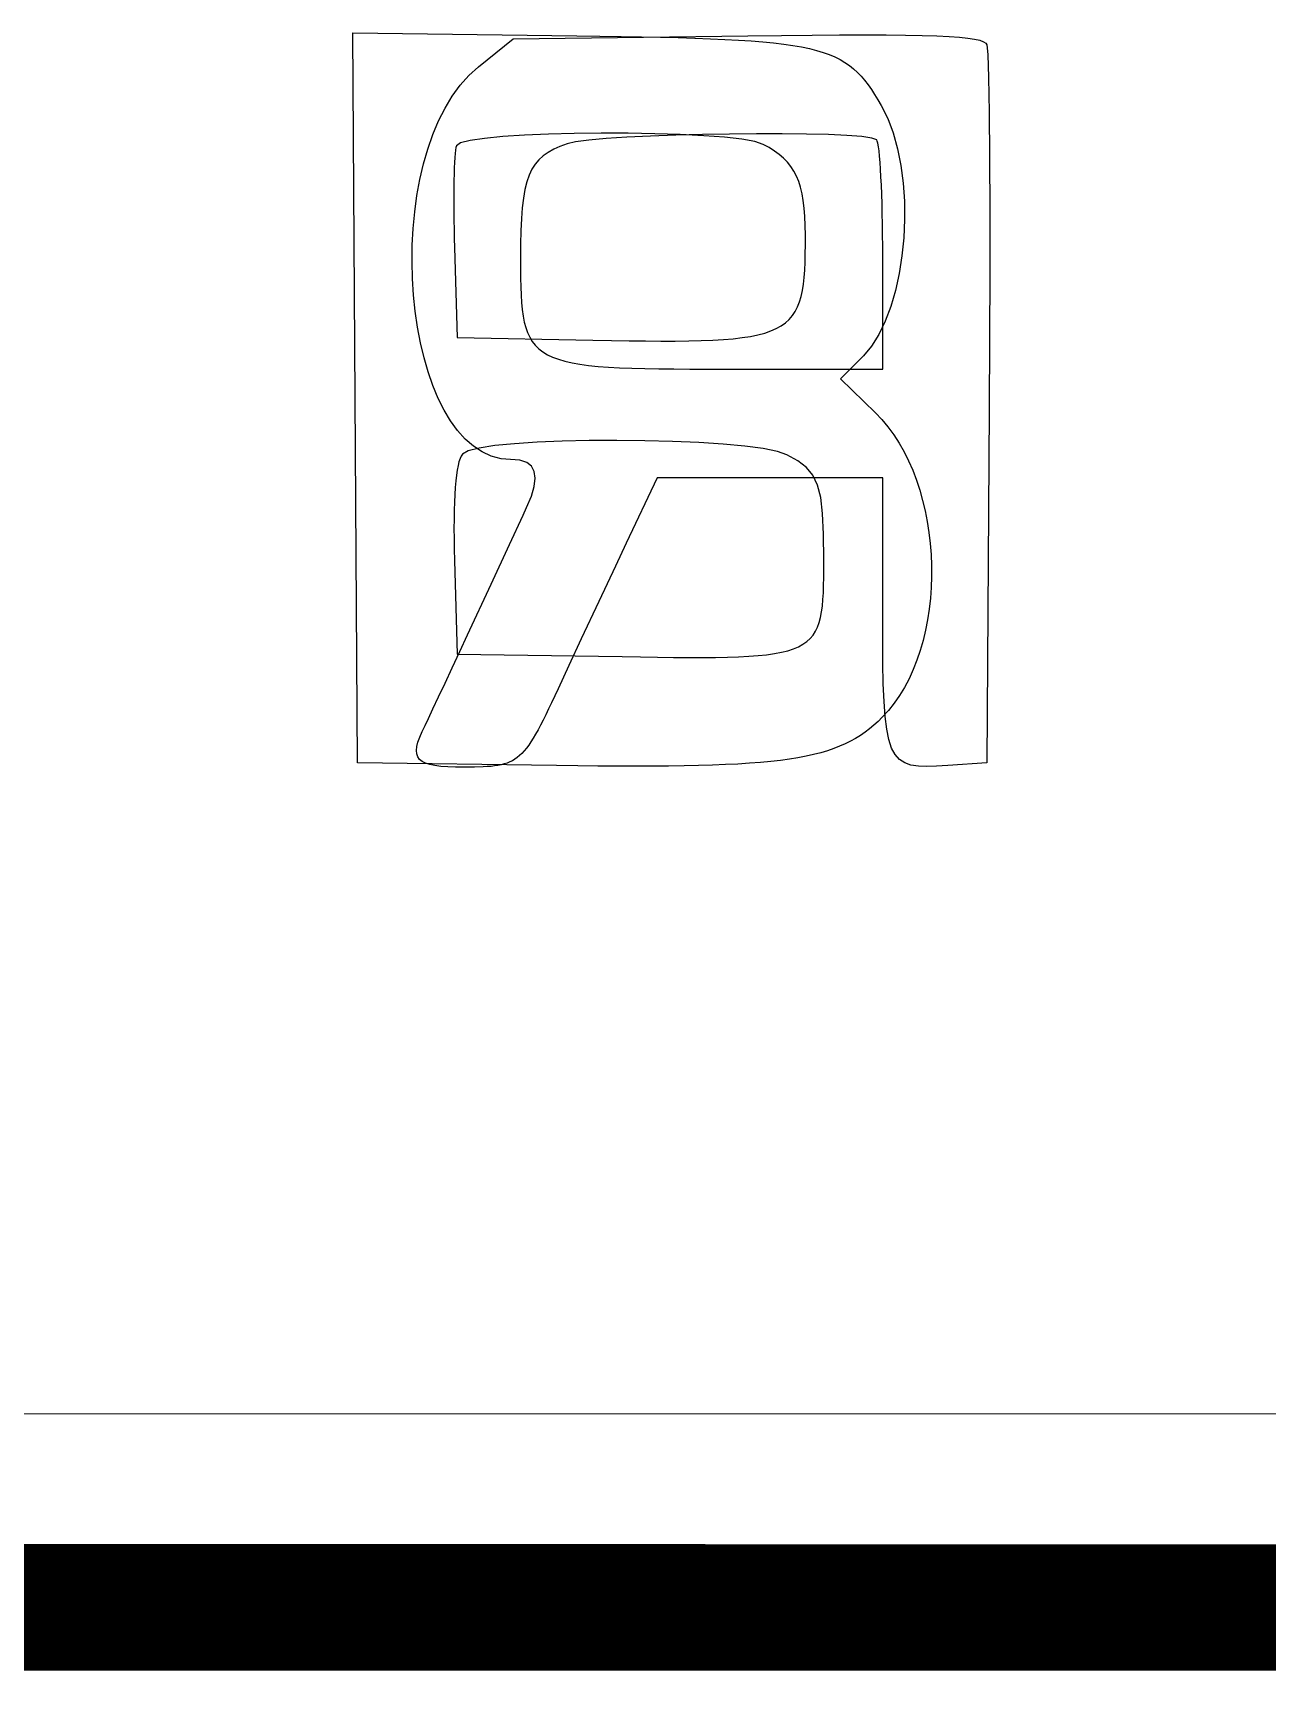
# Model space of a CAD drawing. Header units: inches. Extents: x -4 to 338, y -3 to 155.
# Drawn here: x 8.187 to 10.664, y -3.301 to -0.001 of the extents above; entities that cross this region are included whole.
import ezdxf

# ---------------------------------------------------------------- set-up
doc = ezdxf.new("R2010")
doc.units = ezdxf.units.IN
for name, color, linetype in [('Board Outline', 216, 'Continuous'), ('Bottom Layer', 5, 'Continuous'), ('Bottom Overlay', 54, 'Continuous'), ('Top Layer', 1, 'Continuous'), ('Top Overlay', 2, 'Continuous')]:
    doc.layers.add(name, color=color, linetype=linetype)

# ---------------------------------------------------------------- blocks, each defined once
blk = doc.blocks.new('IMPORTED_IMAGE_B_1')
at = {"layer": 'Bottom Overlay'}
for p, q in [((5.919, -20.6479), (5.9888, -20.5915)), ((5.9888, -20.5915), (6.4594, -20.5856)), ((6.4594, -20.5856), (6.5271, -20.5848)), ((6.5271, -20.5848), (6.5884, -20.5842)), ((6.5884, -20.5842), (6.6437, -20.5838)), ((6.6437, -20.5838), (6.6931, -20.5837)), ((6.6931, -20.5837), (6.737, -20.5838)), ((6.737, -20.5838), (6.7757, -20.5842)), ((6.7757, -20.5842), (6.8095, -20.5848)), ((6.8095, -20.5848), (6.8386, -20.5856)), ((6.8386, -20.5856), (6.8634, -20.5868)), ((6.8634, -20.5868), (6.8841, -20.5883)), ((6.8841, -20.5883), (6.901, -20.59)), ((6.901, -20.59), (6.9145, -20.5921)), ((6.9145, -20.5921), (6.9248, -20.5945)), ((6.9248, -20.5945), (6.9322, -20.5973)), ((6.9322, -20.5973), (6.9369, -20.6003)), ((6.9369, -20.6003), (6.9394, -20.6038)), ((6.9394, -20.6038), (6.9412, -20.6231)), ((6.9412, -20.6231), (6.9426, -20.6691)), ((5.9, -20.6651), (5.919, -20.6479)), ((5.8666, -20.7067), (5.8826, -20.6848)), ((5.8826, -20.6848), (5.9, -20.6651)), ((6.9426, -20.6691), (6.9438, -20.7387)), ((5.8522, -20.7306), (5.8666, -20.7067)), ((5.8277, -20.7838), (5.8392, -20.7564)), ((5.8392, -20.7564), (5.8522, -20.7306)), ((6.9438, -20.7387), (6.9445, -20.8289)), ((5.8176, -20.8127), (5.8277, -20.7838)), ((6.1752, -20.7918), (6.1403, -20.7949)), ((6.217, -20.7891), (6.1752, -20.7918)), ((6.1752, -20.7918), (6.1752, -20.7918)), ((6.2641, -20.7868), (6.217, -20.7891)), ((6.217, -20.7891), (6.217, -20.7891)), ((6.3151, -20.7849), (6.2641, -20.7868)), ((6.2641, -20.7868), (6.2641, -20.7868)), ((6.3685, -20.7835), (6.3151, -20.7849)), ((6.3151, -20.7849), (6.3151, -20.7849)), ((6.4229, -20.7826), (6.3685, -20.7835)), ((6.3685, -20.7835), (6.3685, -20.7835)), ((6.4768, -20.7821), (6.4229, -20.7826)), ((6.4229, -20.7826), (6.4229, -20.7826)), ((6.5288, -20.7822), (6.4768, -20.7821)), ((6.4768, -20.7821), (6.4768, -20.7821)), ((6.5774, -20.7828), (6.5288, -20.7822)), ((6.5288, -20.7822), (6.5288, -20.7822)), ((6.6211, -20.7839), (6.5774, -20.7828)), ((6.5774, -20.7828), (6.5774, -20.7828)), ((6.6585, -20.7856), (6.6211, -20.7839)), ((6.6211, -20.7839), (6.6211, -20.7839)), ((6.6881, -20.7879), (6.6585, -20.7856)), ((6.6585, -20.7856), (6.6585, -20.7856)), ((6.7085, -20.7908), (6.6881, -20.7879)), ((6.6881, -20.7879), (6.6881, -20.7879)), ((6.7181, -20.7943), (6.7085, -20.7908)), ((6.7085, -20.7908), (6.7085, -20.7908)), ((5.8089, -20.8428), (5.8176, -20.8127)), ((6.0589, -20.8194), (6.049, -20.8264)), ((6.0701, -20.8132), (6.0589, -20.8194)), ((6.0589, -20.8194), (6.0589, -20.8194)), ((6.0827, -20.8076), (6.0701, -20.8132)), ((6.0701, -20.8132), (6.0701, -20.8132)), ((6.0968, -20.8023), (6.0827, -20.8076)), ((6.0827, -20.8076), (6.0827, -20.8076)), ((6.1137, -20.7984), (6.0968, -20.8023)), ((6.0968, -20.8023), (6.0968, -20.8023)), ((6.1403, -20.7949), (6.1137, -20.7984)), ((6.1137, -20.7984), (6.1137, -20.7984)), ((6.1403, -20.7949), (6.1403, -20.7949)), ((6.7194, -20.7967), (6.7181, -20.7943)), ((6.7181, -20.7943), (6.7181, -20.7943)), ((6.7206, -20.8013), (6.7194, -20.7967)), ((6.7194, -20.7967), (6.7194, -20.7967)), ((6.7217, -20.8081), (6.7206, -20.8013)), ((6.7206, -20.8013), (6.7206, -20.8013)), ((6.7228, -20.8167), (6.7217, -20.8081)), ((6.7217, -20.8081), (6.7217, -20.8081)), ((6.7239, -20.8272), (6.7228, -20.8167)), ((6.7228, -20.8167), (6.7228, -20.8167)), ((5.8017, -20.874), (5.8089, -20.8428)), ((6.0262, -20.8535), (6.0206, -20.8653)), ((6.0327, -20.8433), (6.0262, -20.8535)), ((6.0262, -20.8535), (6.0262, -20.8535)), ((6.0402, -20.8343), (6.0327, -20.8433)), ((6.0327, -20.8433), (6.0327, -20.8433)), ((6.049, -20.8264), (6.0402, -20.8343)), ((6.0402, -20.8343), (6.0402, -20.8343)), ((6.049, -20.8264), (6.049, -20.8264)), ((6.7249, -20.8395), (6.7239, -20.8272)), ((6.7239, -20.8272), (6.7239, -20.8272)), ((6.7258, -20.8534), (6.7249, -20.8395)), ((6.7249, -20.8395), (6.7249, -20.8395)), ((6.7267, -20.8687), (6.7258, -20.8534)), ((6.7258, -20.8534), (6.7258, -20.8534)), ((6.9445, -20.8289), (6.945, -20.9368)), ((5.7958, -20.9061), (5.8017, -20.874)), ((6.0161, -20.8787), (6.0123, -20.8939)), ((6.0206, -20.8653), (6.0161, -20.8787)), ((6.0161, -20.8787), (6.0161, -20.8787)), ((6.0206, -20.8653), (6.0206, -20.8653)), ((6.7275, -20.8854), (6.7267, -20.8687)), ((6.7267, -20.8687), (6.7267, -20.8687)), ((6.7282, -20.9034), (6.7275, -20.8854)), ((6.7275, -20.8854), (6.7275, -20.8854)), ((5.7913, -20.9388), (5.7958, -20.9061)), ((6.0094, -20.9111), (6.0071, -20.9306)), ((6.0123, -20.8939), (6.0094, -20.9111)), ((6.0094, -20.9111), (6.0094, -20.9111)), ((6.0123, -20.8939), (6.0123, -20.8939)), ((6.7288, -20.9225), (6.7282, -20.9034)), ((6.7282, -20.9034), (6.7282, -20.9034)), ((6.7293, -20.9425), (6.7288, -20.9225)), ((6.7288, -20.9225), (6.7288, -20.9225)), ((5.7882, -20.972), (5.7913, -20.9388)), ((6.0055, -20.9524), (6.0044, -20.9768)), ((6.0071, -20.9306), (6.0055, -20.9524)), ((6.0055, -20.9524), (6.0055, -20.9524)), ((6.0071, -20.9306), (6.0071, -20.9306)), ((6.7297, -20.9635), (6.7293, -20.9425)), ((6.7293, -20.9425), (6.7293, -20.9425)), ((6.945, -20.9368), (6.945, -21.0593)), ((5.7864, -21.0056), (5.7882, -20.972)), ((6.0044, -20.9768), (6.0038, -21.0039)), ((6.0044, -20.9768), (6.0044, -20.9768)), ((6.73, -20.9852), (6.7297, -20.9635)), ((6.7297, -20.9635), (6.7297, -20.9635)), ((6.7302, -21.0076), (6.73, -20.9852)), ((6.73, -20.9852), (6.73, -20.9852)), ((5.7859, -21.0391), (5.7864, -21.0056)), ((6.0038, -21.0039), (6.0036, -21.034)), ((6.0038, -21.0039), (6.0038, -21.0039)), ((6.7302, -21.0305), (6.7302, -21.0076)), ((6.7302, -21.0076), (6.7302, -21.0076)), ((5.7867, -21.0726), (5.7859, -21.0391)), ((6.0036, -21.034), (6.0036, -21.034)), ((6.0036, -21.034), (6.0037, -21.0537)), ((6.0037, -21.0537), (6.0037, -21.0537)), ((6.0037, -21.0537), (6.0038, -21.0723)), ((6.7302, -21.2545), (6.7302, -21.0305)), ((6.7302, -21.0305), (6.7302, -21.0305)), ((5.7888, -21.1058), (5.7867, -21.0726)), ((6.0038, -21.0723), (6.0038, -21.0723)), ((6.0038, -21.0723), (6.0041, -21.0896)), ((6.0041, -21.0896), (6.0041, -21.0896)), ((6.0041, -21.0896), (6.0047, -21.1058)), ((6.945, -21.0593), (6.9447, -21.1935)), ((5.7922, -21.1385), (5.7888, -21.1058)), ((6.0047, -21.1058), (6.0047, -21.1058)), ((6.0047, -21.1058), (6.0056, -21.1209)), ((6.0056, -21.1209), (6.0056, -21.1209)), ((6.0056, -21.1209), (6.0069, -21.1349)), ((5.7969, -21.1705), (5.7922, -21.1385)), ((6.0069, -21.1349), (6.0069, -21.1349)), ((6.0069, -21.1349), (6.0087, -21.148)), ((6.0087, -21.148), (6.0087, -21.148)), ((6.0087, -21.148), (6.011, -21.16)), ((5.8028, -21.2016), (5.7969, -21.1705)), ((6.011, -21.16), (6.011, -21.16)), ((6.011, -21.16), (6.0139, -21.1711)), ((6.0139, -21.1711), (6.0139, -21.1711)), ((6.0139, -21.1711), (6.0175, -21.1813)), ((6.0175, -21.1813), (6.0175, -21.1813)), ((6.0175, -21.1813), (6.0219, -21.1906)), ((5.8099, -21.2316), (5.8028, -21.2016)), ((6.0219, -21.1906), (6.0219, -21.1906)), ((6.0219, -21.1906), (6.027, -21.1991)), ((6.027, -21.1991), (6.027, -21.1991)), ((6.027, -21.1991), (6.0331, -21.2068)), ((6.0331, -21.2068), (6.0331, -21.2068)), ((6.0331, -21.2068), (6.0402, -21.2138)), ((6.0402, -21.2138), (6.0402, -21.2138)), ((6.0402, -21.2138), (6.0483, -21.2201)), ((6.0483, -21.2201), (6.0483, -21.2201)), ((6.0483, -21.2201), (6.0575, -21.2256)), ((6.9447, -21.1935), (6.9439, -21.3363)), ((5.8182, -21.2603), (5.8099, -21.2316)), ((6.0575, -21.2256), (6.0575, -21.2256)), ((6.0575, -21.2256), (6.0679, -21.2306)), ((6.0679, -21.2306), (6.0679, -21.2306)), ((6.0679, -21.2306), (6.0795, -21.2349)), ((6.0795, -21.2349), (6.0795, -21.2349)), ((6.0795, -21.2349), (6.0925, -21.2387)), ((6.0925, -21.2387), (6.0925, -21.2387)), ((6.0925, -21.2387), (6.1069, -21.242)), ((6.1069, -21.242), (6.1069, -21.242)), ((6.1069, -21.242), (6.1228, -21.2447)), ((6.1228, -21.2447), (6.1228, -21.2447)), ((6.1228, -21.2447), (6.1402, -21.2471)), ((6.1402, -21.2471), (6.1402, -21.2471)), ((6.1402, -21.2471), (6.1592, -21.249)), ((6.1592, -21.249), (6.1592, -21.249)), ((6.1592, -21.249), (6.1799, -21.2506)), ((6.1799, -21.2506), (6.1799, -21.2506)), ((6.1799, -21.2506), (6.2023, -21.2518)), ((6.2023, -21.2518), (6.2023, -21.2518)), ((6.2023, -21.2518), (6.2266, -21.2528)), ((6.2266, -21.2528), (6.2266, -21.2528)), ((6.2266, -21.2528), (6.2528, -21.2535)), ((6.2528, -21.2535), (6.2528, -21.2535)), ((6.2528, -21.2535), (6.281, -21.2539)), ((6.281, -21.2539), (6.281, -21.2539)), ((6.281, -21.2539), (6.3112, -21.2543)), ((6.3112, -21.2543), (6.3112, -21.2543)), ((6.3112, -21.2543), (6.3435, -21.2544)), ((6.3435, -21.2544), (6.3435, -21.2544)), ((6.3435, -21.2544), (6.378, -21.2545)), ((6.378, -21.2545), (6.378, -21.2545)), ((6.378, -21.2545), (6.4148, -21.2545)), ((6.4148, -21.2545), (6.4148, -21.2545)), ((6.4148, -21.2545), (6.7302, -21.2545)), ((6.7302, -21.2545), (6.7302, -21.2545)), ((5.8278, -21.2876), (5.8182, -21.2603)), ((5.8384, -21.3132), (5.8278, -21.2876)), ((5.8503, -21.3369), (5.8384, -21.3132)), ((5.8633, -21.3586), (5.8503, -21.3369)), ((6.9439, -21.3363), (6.9391, -22.0447)), ((5.8774, -21.378), (5.8633, -21.3586)), ((5.8927, -21.395), (5.8774, -21.378)), ((5.909, -21.4093), (5.8927, -21.395)), ((5.9264, -21.4208), (5.909, -21.4093)), ((5.9449, -21.4292), (5.9264, -21.4208)), ((5.9644, -21.4344), (5.9449, -21.4292)), ((6.0024, -21.4376), (5.9644, -21.4344)), ((6.0159, -21.4421), (6.0024, -21.4376)), ((6.0255, -21.4495), (6.0159, -21.4421)), ((6.0312, -21.4599), (6.0255, -21.4495)), ((6.0331, -21.4734), (6.0312, -21.4599)), ((6.0312, -21.49), (6.0331, -21.4734)), ((6.2778, -21.4725), (6.2153, -21.6042)), ((6.7302, -21.4725), (6.2778, -21.4725)), ((6.7302, -21.7428), (6.7302, -21.4725)), ((6.0158, -21.5325), (6.0254, -21.5096)), ((6.0254, -21.5096), (6.0312, -21.49)), ((5.9811, -21.6068), (6.0087, -21.5475)), ((6.0087, -21.5475), (6.0158, -21.5325)), ((5.9444, -21.686), (5.9811, -21.6068)), ((6.2153, -21.6042), (6.1938, -21.6498)), ((6.1938, -21.6498), (6.1604, -21.7211)), ((5.8973, -21.788), (5.9444, -21.686)), ((6.1604, -21.7211), (6.1254, -21.796)), ((6.7303, -21.7969), (6.7302, -21.7428)), ((5.8817, -21.8217), (5.8973, -21.788)), ((6.1254, -21.796), (6.1007, -21.8492)), ((6.7307, -21.8445), (6.7303, -21.7969)), ((5.8665, -21.8543), (5.8817, -21.8217)), ((6.1007, -21.8492), (6.0789, -21.8963)), ((6.7314, -21.886), (6.7307, -21.8445)), ((5.8522, -21.8849), (5.8665, -21.8543)), ((5.8278, -21.9366), (5.8392, -21.9126)), ((5.8392, -21.9126), (5.8522, -21.8849)), ((6.0789, -21.8963), (6.0659, -21.9241)), ((6.7328, -21.9217), (6.7314, -21.886)), ((5.8186, -21.9559), (5.8278, -21.9366)), ((6.0542, -21.9485), (6.0488, -21.9594)), ((6.0599, -21.9367), (6.0542, -21.9485)), ((6.0659, -21.9241), (6.0599, -21.9367)), ((6.735, -21.952), (6.7328, -21.9217)), ((5.806, -21.9822), (5.8119, -21.9697)), ((5.8119, -21.9697), (5.8186, -21.9559)), ((6.0386, -21.9789), (6.0338, -21.9876)), ((6.0436, -21.9695), (6.0386, -21.9789)), ((6.0488, -21.9594), (6.0436, -21.9695)), ((6.7382, -21.9774), (6.735, -21.952)), ((6.7425, -21.9983), (6.7382, -21.9774)), ((5.7947, -22.0203), (5.7956, -22.0124)), ((5.7956, -22.0124), (5.7978, -22.0035)), ((5.7978, -22.0035), (5.8013, -21.9935)), ((5.8013, -21.9935), (5.806, -21.9822)), ((6.02, -22.0095), (6.0154, -22.0155)), ((6.0245, -22.0028), (6.02, -22.0095)), ((6.0291, -21.9955), (6.0245, -22.0028)), ((6.0338, -21.9876), (6.0291, -21.9955)), ((6.7481, -22.0151), (6.7425, -21.9983)), ((5.7953, -22.0271), (5.7947, -22.0203)), ((5.7973, -22.033), (5.7953, -22.0271)), ((5.8009, -22.038), (5.7973, -22.033)), ((5.806, -22.0422), (5.8009, -22.038)), ((5.8128, -22.0456), (5.806, -22.0422)), ((5.8213, -22.0484), (5.8128, -22.0456)), ((5.9707, -22.0472), (5.9646, -22.0488)), ((5.9764, -22.0454), (5.9707, -22.0472)), ((5.9819, -22.0431), (5.9764, -22.0454)), ((5.9871, -22.0406), (5.9819, -22.0431)), ((5.9922, -22.0376), (5.9871, -22.0406)), ((5.997, -22.0341), (5.9922, -22.0376)), ((6.0018, -22.0302), (5.997, -22.0341)), ((6.0064, -22.0259), (6.0018, -22.0302)), ((6.0109, -22.0209), (6.0064, -22.0259)), ((6.0154, -22.0155), (6.0109, -22.0209)), ((6.7551, -22.0282), (6.7481, -22.0151)), ((6.7638, -22.038), (6.7551, -22.0282)), ((6.7744, -22.0449), (6.7638, -22.038)), ((6.7869, -22.0493), (6.7744, -22.0449)), ((6.9391, -22.0447), (6.8606, -22.0504)), ((5.8315, -22.0504), (5.8213, -22.0484)), ((5.8436, -22.0519), (5.8315, -22.0504)), ((5.8575, -22.0529), (5.8436, -22.0519)), ((5.8733, -22.0534), (5.8575, -22.0529)), ((5.8911, -22.0535), (5.8733, -22.0534)), ((5.9111, -22.0534), (5.8911, -22.0535)), ((5.8911, -22.0535), (5.8911, -22.0535)), ((5.9287, -22.0529), (5.9111, -22.0534)), ((5.9368, -22.0525), (5.9287, -22.0529)), ((5.9444, -22.0519), (5.9368, -22.0525)), ((5.9515, -22.0511), (5.9444, -22.0519)), ((5.9583, -22.0501), (5.9515, -22.0511)), ((5.9646, -22.0488), (5.9583, -22.0501)), ((6.8017, -22.0517), (6.7869, -22.0493)), ((6.8187, -22.0524), (6.8017, -22.0517)), ((6.8383, -22.0518), (6.8187, -22.0524)), ((6.8606, -22.0504), (6.8383, -22.0518))]:
    blk.add_line(p, q, dxfattribs=at)
blk = doc.blocks.new('IMPORTED_IMAGE_B_2')
at = {"layer": 'Top Overlay'}
for p, q in [((5.6764, -22.0447), (5.6669, -20.5796)), ((5.6669, -20.5796), (6.1167, -20.5856)), ((6.1167, -20.5856), (6.1624, -20.5862)), ((6.1624, -20.5862), (6.2055, -20.5868)), ((6.2055, -20.5868), (6.246, -20.5876)), ((6.246, -20.5876), (6.2841, -20.5883)), ((6.2841, -20.5883), (6.3198, -20.5892)), ((6.3198, -20.5892), (6.3533, -20.5902)), ((6.3533, -20.5902), (6.3845, -20.5913)), ((6.3845, -20.5913), (6.4137, -20.5926)), ((6.4137, -20.5926), (6.4409, -20.5941)), ((6.4409, -20.5941), (6.4661, -20.5957)), ((6.4661, -20.5957), (6.4896, -20.5976)), ((6.4896, -20.5976), (6.5113, -20.5997)), ((6.5113, -20.5997), (6.5315, -20.6021)), ((6.5315, -20.6021), (6.55, -20.6048)), ((6.55, -20.6048), (6.5672, -20.6077)), ((6.5672, -20.6077), (6.583, -20.611)), ((6.583, -20.611), (6.5975, -20.6147)), ((6.5975, -20.6147), (6.6108, -20.6187)), ((6.6108, -20.6187), (6.6231, -20.6231)), ((6.6231, -20.6231), (6.6344, -20.6279)), ((6.6344, -20.6279), (6.6449, -20.6331)), ((6.6449, -20.6331), (6.6545, -20.6388)), ((6.6545, -20.6388), (6.6634, -20.645)), ((6.6634, -20.645), (6.6717, -20.6517)), ((6.6717, -20.6517), (6.6795, -20.6588)), ((6.6795, -20.6588), (6.6869, -20.6666)), ((6.6869, -20.6666), (6.6939, -20.6748)), ((6.6939, -20.6748), (6.7007, -20.6837)), ((6.7007, -20.6837), (6.7074, -20.6931)), ((6.7074, -20.6931), (6.7139, -20.7032)), ((6.7139, -20.7032), (6.7206, -20.7139)), ((6.7206, -20.7139), (6.7273, -20.7253)), ((6.7273, -20.7253), (6.7404, -20.7514)), ((6.7404, -20.7514), (6.7514, -20.7805)), ((5.9312, -20.7914), (5.9025, -20.7956)), ((5.9679, -20.7879), (5.9312, -20.7914)), ((5.9312, -20.7914), (5.9312, -20.7914)), ((6.0112, -20.7851), (5.9679, -20.7879)), ((5.9679, -20.7879), (5.9679, -20.7879)), ((6.0594, -20.783), (6.0112, -20.7851)), ((6.0112, -20.7851), (6.0112, -20.7851)), ((6.1112, -20.7816), (6.0594, -20.783)), ((6.0594, -20.783), (6.0594, -20.783)), ((6.1651, -20.781), (6.1112, -20.7816)), ((6.1112, -20.7816), (6.1112, -20.7816)), ((6.2194, -20.7811), (6.1651, -20.781)), ((6.1651, -20.781), (6.1651, -20.781)), ((6.2729, -20.782), (6.2194, -20.7811)), ((6.2194, -20.7811), (6.2194, -20.7811)), ((6.3239, -20.7836), (6.2729, -20.782)), ((6.2729, -20.782), (6.2729, -20.782)), ((6.371, -20.786), (6.3239, -20.7836)), ((6.3239, -20.7836), (6.3239, -20.7836)), ((6.4127, -20.7892), (6.371, -20.786)), ((6.371, -20.786), (6.371, -20.786)), ((6.4475, -20.7931), (6.4127, -20.7892)), ((6.4127, -20.7892), (6.4127, -20.7892)), ((6.4739, -20.7978), (6.4475, -20.7931)), ((6.4475, -20.7931), (6.4475, -20.7931)), ((6.7514, -20.7805), (6.7601, -20.8121)), ((5.8724, -20.8215), (5.8718, -20.8298)), ((5.8732, -20.8147), (5.8724, -20.8215)), ((5.8724, -20.8215), (5.8724, -20.8215)), ((5.874, -20.8096), (5.8732, -20.8147)), ((5.8732, -20.8147), (5.8732, -20.8147)), ((5.8749, -20.8062), (5.874, -20.8096)), ((5.874, -20.8096), (5.874, -20.8096)), ((5.8832, -20.8006), (5.8749, -20.8062)), ((5.8749, -20.8062), (5.8749, -20.8062)), ((5.9025, -20.7956), (5.8832, -20.8006)), ((5.8832, -20.8006), (5.8832, -20.8006)), ((5.9025, -20.7956), (5.9025, -20.7956)), ((6.4905, -20.8034), (6.4739, -20.7978)), ((6.4739, -20.7978), (6.4739, -20.7978)), ((6.5023, -20.81), (6.4905, -20.8034)), ((6.4905, -20.8034), (6.4905, -20.8034)), ((6.513, -20.8168), (6.5023, -20.81)), ((6.5023, -20.81), (6.5023, -20.81)), ((6.5227, -20.8239), (6.513, -20.8168)), ((6.513, -20.8168), (6.513, -20.8168)), ((6.5314, -20.8314), (6.5227, -20.8239)), ((6.5227, -20.8239), (6.5227, -20.8239)), ((6.7601, -20.8121), (6.7667, -20.8458)), ((5.8707, -20.8505), (5.8703, -20.8628)), ((5.8712, -20.8395), (5.8707, -20.8505)), ((5.8707, -20.8505), (5.8707, -20.8505)), ((5.8718, -20.8298), (5.8712, -20.8395)), ((5.8712, -20.8395), (5.8712, -20.8395)), ((5.8718, -20.8298), (5.8718, -20.8298)), ((6.5392, -20.8394), (6.5314, -20.8314)), ((6.5314, -20.8314), (6.5314, -20.8314)), ((6.546, -20.8479), (6.5392, -20.8394)), ((6.5392, -20.8394), (6.5392, -20.8394)), ((6.552, -20.8571), (6.546, -20.8479)), ((6.546, -20.8479), (6.546, -20.8479)), ((6.5572, -20.867), (6.552, -20.8571)), ((6.552, -20.8571), (6.552, -20.8571)), ((6.7667, -20.8458), (6.7712, -20.881)), ((5.8697, -20.8905), (5.8696, -20.9058)), ((5.87, -20.8762), (5.8697, -20.8905)), ((5.8697, -20.8905), (5.8697, -20.8905)), ((5.8703, -20.8628), (5.87, -20.8762)), ((5.87, -20.8762), (5.87, -20.8762)), ((5.8703, -20.8628), (5.8703, -20.8628)), ((6.5617, -20.8779), (6.5572, -20.867)), ((6.5572, -20.867), (6.5572, -20.867)), ((6.5654, -20.8896), (6.5617, -20.8779)), ((6.5617, -20.8779), (6.5617, -20.8779)), ((6.5684, -20.9024), (6.5654, -20.8896)), ((6.5654, -20.8896), (6.5654, -20.8896)), ((6.7712, -20.881), (6.7736, -20.9173)), ((5.8696, -20.9058), (5.8696, -20.9058)), ((5.8696, -20.9058), (5.8696, -20.9219)), ((5.8696, -20.9219), (5.8696, -20.9219)), ((5.8696, -20.9219), (5.8697, -20.9387)), ((6.5708, -20.9164), (6.5684, -20.9024)), ((6.5684, -20.9024), (6.5684, -20.9024)), ((6.5726, -20.9316), (6.5708, -20.9164)), ((6.5708, -20.9164), (6.5708, -20.9164)), ((6.7736, -20.9173), (6.7739, -20.9541)), ((5.8697, -20.9387), (5.8697, -20.9387)), ((5.8697, -20.9387), (5.8698, -20.956)), ((5.8698, -20.956), (5.8698, -20.956)), ((5.8698, -20.956), (5.8701, -20.9739)), ((6.5739, -20.9482), (6.5726, -20.9316)), ((6.5726, -20.9316), (6.5726, -20.9316)), ((6.5747, -20.9662), (6.5739, -20.9482)), ((6.5739, -20.9482), (6.5739, -20.9482)), ((6.7739, -20.9541), (6.7723, -20.9909)), ((5.8701, -20.9739), (5.8701, -20.9739)), ((5.8701, -20.9739), (5.8705, -20.9921)), ((6.575, -20.9857), (6.5747, -20.9662)), ((6.5747, -20.9662), (6.5747, -20.9662)), ((6.575, -21.0049), (6.575, -20.9857)), ((6.575, -20.9857), (6.575, -20.9857)), ((6.7723, -20.9909), (6.7687, -21.0273)), ((5.8705, -20.9921), (5.8705, -20.9921)), ((5.8705, -20.9921), (5.871, -21.0106)), ((5.871, -21.0106), (5.871, -21.0106)), ((5.871, -21.0106), (5.8762, -21.1909)), ((6.5746, -21.0398), (6.5749, -21.0229)), ((6.5749, -21.0229), (6.575, -21.0049)), ((6.5749, -21.0229), (6.5749, -21.0229)), ((6.575, -21.0049), (6.575, -21.0049)), ((6.5728, -21.0704), (6.5739, -21.0557)), ((6.5739, -21.0557), (6.5746, -21.0398)), ((6.5739, -21.0557), (6.5739, -21.0557)), ((6.5746, -21.0398), (6.5746, -21.0398)), ((6.7687, -21.0273), (6.7632, -21.0628)), ((6.5693, -21.0969), (6.5714, -21.0842)), ((6.5714, -21.0842), (6.5728, -21.0704)), ((6.5714, -21.0842), (6.5714, -21.0842)), ((6.5728, -21.0704), (6.5728, -21.0704)), ((6.7632, -21.0628), (6.7558, -21.0968)), ((6.5595, -21.1296), (6.5635, -21.1196)), ((6.5635, -21.1196), (6.5668, -21.1087)), ((6.5635, -21.1196), (6.5635, -21.1196)), ((6.5668, -21.1087), (6.5693, -21.0969)), ((6.5668, -21.1087), (6.5668, -21.1087)), ((6.5693, -21.0969), (6.5693, -21.0969)), ((6.7558, -21.0968), (6.7465, -21.1288)), ((6.535, -21.1616), (6.5426, -21.1547)), ((6.5426, -21.1547), (6.5491, -21.1472)), ((6.5426, -21.1547), (6.5426, -21.1547)), ((6.5491, -21.1472), (6.5548, -21.1388)), ((6.5491, -21.1472), (6.5491, -21.1472)), ((6.5548, -21.1388), (6.5595, -21.1296)), ((6.5548, -21.1388), (6.5548, -21.1388)), ((6.5595, -21.1296), (6.5595, -21.1296)), ((6.7465, -21.1288), (6.7354, -21.1585)), ((6.4482, -21.1914), (6.4647, -21.1889)), ((6.4647, -21.1889), (6.4798, -21.1858)), ((6.4647, -21.1889), (6.4647, -21.1889)), ((6.4798, -21.1858), (6.4934, -21.1821)), ((6.4798, -21.1858), (6.4798, -21.1858)), ((6.4934, -21.1821), (6.5056, -21.178)), ((6.4934, -21.1821), (6.4934, -21.1821)), ((6.5056, -21.178), (6.5166, -21.1731)), ((6.5056, -21.178), (6.5056, -21.178)), ((6.5166, -21.1731), (6.5264, -21.1677)), ((6.5166, -21.1731), (6.5166, -21.1731)), ((6.5264, -21.1677), (6.535, -21.1616)), ((6.5264, -21.1677), (6.5264, -21.1677)), ((6.535, -21.1616), (6.535, -21.1616)), ((6.7225, -21.1852), (6.7078, -21.2084)), ((6.7354, -21.1585), (6.7225, -21.1852)), ((5.8762, -21.1909), (5.8762, -21.1909)), ((5.8762, -21.1909), (6.1487, -21.1963)), ((6.1487, -21.1963), (6.1487, -21.1963)), ((6.1487, -21.1963), (6.1861, -21.197)), ((6.1861, -21.197), (6.1861, -21.197)), ((6.1861, -21.197), (6.2213, -21.1976)), ((6.2213, -21.1976), (6.2213, -21.1976)), ((6.2213, -21.1976), (6.2543, -21.198)), ((6.2543, -21.198), (6.2543, -21.198)), ((6.2543, -21.198), (6.2852, -21.1983)), ((6.2852, -21.1983), (6.2852, -21.1983)), ((6.2852, -21.1983), (6.3141, -21.1983)), ((6.3141, -21.1983), (6.3409, -21.198)), ((6.3141, -21.1983), (6.3141, -21.1983)), ((6.3409, -21.198), (6.3659, -21.1974)), ((6.3409, -21.198), (6.3409, -21.198)), ((6.3659, -21.1974), (6.3891, -21.1965)), ((6.3659, -21.1974), (6.3659, -21.1974)), ((6.3891, -21.1965), (6.4105, -21.1952)), ((6.3891, -21.1965), (6.3891, -21.1965)), ((6.4105, -21.1952), (6.4302, -21.1936)), ((6.4105, -21.1952), (6.4105, -21.1952)), ((6.4302, -21.1936), (6.4482, -21.1914)), ((6.4302, -21.1936), (6.4302, -21.1936)), ((6.4482, -21.1914), (6.4482, -21.1914)), ((6.7078, -21.2084), (6.6915, -21.2278)), ((6.6915, -21.2278), (6.6452, -21.274)), ((6.6452, -21.274), (6.7154, -21.3421)), ((6.7154, -21.3421), (6.7285, -21.3558)), ((6.7285, -21.3558), (6.7408, -21.3705)), ((6.7408, -21.3705), (6.7523, -21.3863)), ((6.7523, -21.3863), (6.7631, -21.4029)), ((5.8985, -21.4187), (5.8869, -21.4252)), ((5.9208, -21.413), (5.8985, -21.4187)), ((5.8985, -21.4187), (5.8985, -21.4187)), ((5.9522, -21.4082), (5.9208, -21.413)), ((5.9208, -21.413), (5.9208, -21.413)), ((5.9915, -21.4044), (5.9522, -21.4082)), ((5.9522, -21.4082), (5.9522, -21.4082)), ((6.037, -21.4014), (5.9915, -21.4044)), ((5.9915, -21.4044), (5.9915, -21.4044)), ((6.0873, -21.3993), (6.037, -21.4014)), ((6.037, -21.4014), (6.037, -21.4014)), ((6.1411, -21.3981), (6.0873, -21.3993)), ((6.0873, -21.3993), (6.0873, -21.3993)), ((6.1968, -21.3977), (6.1411, -21.3981)), ((6.1411, -21.3981), (6.1411, -21.3981)), ((6.253, -21.3983), (6.1968, -21.3977)), ((6.1968, -21.3977), (6.1968, -21.3977)), ((6.3082, -21.3997), (6.253, -21.3983)), ((6.253, -21.3983), (6.253, -21.3983)), ((6.361, -21.402), (6.3082, -21.3997)), ((6.3082, -21.3997), (6.3082, -21.3997)), ((6.4099, -21.4051), (6.361, -21.402)), ((6.361, -21.402), (6.361, -21.402)), ((6.4535, -21.4092), (6.4099, -21.4051)), ((6.4099, -21.4051), (6.4099, -21.4051)), ((6.4904, -21.4141), (6.4535, -21.4092)), ((6.4535, -21.4092), (6.4535, -21.4092)), ((6.519, -21.4198), (6.4904, -21.4141)), ((6.4904, -21.4141), (6.4904, -21.4141)), ((6.5379, -21.4264), (6.519, -21.4198)), ((6.519, -21.4198), (6.519, -21.4198)), ((6.7631, -21.4029), (6.773, -21.4204)), ((6.773, -21.4204), (6.7821, -21.4387)), ((5.8781, -21.4482), (5.8764, -21.4573)), ((5.88, -21.4405), (5.8781, -21.4482)), ((5.8781, -21.4482), (5.8781, -21.4482)), ((5.8821, -21.4341), (5.88, -21.4405)), ((5.88, -21.4405), (5.88, -21.4405)), ((5.8844, -21.429), (5.8821, -21.4341)), ((5.8821, -21.4341), (5.8821, -21.4341)), ((5.8869, -21.4252), (5.8844, -21.429)), ((5.8844, -21.429), (5.8844, -21.429)), ((5.8869, -21.4252), (5.8869, -21.4252)), ((6.5599, -21.4389), (6.5379, -21.4264)), ((6.5379, -21.4264), (6.5379, -21.4264)), ((6.5772, -21.4522), (6.5599, -21.4389)), ((6.5599, -21.4389), (6.5599, -21.4389)), ((6.5902, -21.4677), (6.5772, -21.4522)), ((6.5772, -21.4522), (6.5772, -21.4522)), ((6.7821, -21.4387), (6.7903, -21.4577)), ((5.8736, -21.4791), (5.8725, -21.492)), ((5.8749, -21.4676), (5.8736, -21.4791)), ((5.8736, -21.4791), (5.8736, -21.4791)), ((5.8764, -21.4573), (5.8749, -21.4676)), ((5.8749, -21.4676), (5.8749, -21.4676)), ((5.8764, -21.4573), (5.8764, -21.4573)), ((6.5995, -21.4872), (6.5902, -21.4677)), ((6.5902, -21.4677), (6.5902, -21.4677)), ((6.7903, -21.4577), (6.7978, -21.4773)), ((6.7978, -21.4773), (6.8045, -21.4975)), ((5.8716, -21.5061), (5.8709, -21.5214)), ((5.8725, -21.492), (5.8716, -21.5061)), ((5.8716, -21.5061), (5.8716, -21.5061)), ((5.8725, -21.492), (5.8725, -21.492)), ((6.6058, -21.5123), (6.5995, -21.4872)), ((6.5995, -21.4872), (6.5995, -21.4872)), ((6.6096, -21.5446), (6.6058, -21.5123)), ((6.6058, -21.5123), (6.6058, -21.5123)), ((6.8045, -21.4975), (6.8103, -21.5182)), ((6.8103, -21.5182), (6.8153, -21.5393)), ((5.8704, -21.5379), (5.8701, -21.5557)), ((5.8709, -21.5214), (5.8704, -21.5379)), ((5.8704, -21.5379), (5.8704, -21.5379)), ((5.8709, -21.5214), (5.8709, -21.5214)), ((6.6114, -21.5858), (6.6096, -21.5446)), ((6.6096, -21.5446), (6.6096, -21.5446)), ((6.8153, -21.5393), (6.8195, -21.5607)), ((5.8701, -21.5557), (5.87, -21.5747)), ((5.87, -21.5747), (5.87, -21.5747)), ((5.87, -21.5747), (5.8701, -21.5948)), ((5.8701, -21.5557), (5.8701, -21.5557)), ((6.8195, -21.5607), (6.8229, -21.5824)), ((6.8229, -21.5824), (6.8255, -21.6044)), ((5.8701, -21.5948), (5.8701, -21.5948)), ((5.8701, -21.5948), (5.8705, -21.6161)), ((5.8705, -21.6161), (5.8705, -21.6161)), ((5.8705, -21.6161), (5.871, -21.6386)), ((6.6119, -21.6375), (6.6114, -21.5858)), ((6.6114, -21.5858), (6.6114, -21.5858)), ((6.8255, -21.6044), (6.8272, -21.6264)), ((5.871, -21.6386), (5.871, -21.6386)), ((5.871, -21.6386), (5.8762, -21.8267)), ((6.6119, -21.6556), (6.6119, -21.6375)), ((6.6119, -21.6375), (6.6119, -21.6375)), ((6.8272, -21.6264), (6.8281, -21.6486)), ((6.8281, -21.6486), (6.8282, -21.6707)), ((6.6115, -21.6886), (6.6118, -21.6727)), ((6.6118, -21.6727), (6.6119, -21.6556)), ((6.6118, -21.6727), (6.6118, -21.6727)), ((6.6119, -21.6556), (6.6119, -21.6556)), ((6.8282, -21.6707), (6.8275, -21.6927)), ((6.6092, -21.7301), (6.6103, -21.7173)), ((6.6103, -21.7173), (6.6111, -21.7035)), ((6.6103, -21.7173), (6.6103, -21.7173)), ((6.6111, -21.7035), (6.6115, -21.6886)), ((6.6111, -21.7035), (6.6111, -21.7035)), ((6.6115, -21.6886), (6.6115, -21.6886)), ((6.8259, -21.7146), (6.8235, -21.7363)), ((6.8275, -21.6927), (6.8259, -21.7146)), ((6.6055, -21.753), (6.6076, -21.742)), ((6.6076, -21.742), (6.6092, -21.7301)), ((6.6076, -21.742), (6.6076, -21.742)), ((6.6092, -21.7301), (6.6092, -21.7301)), ((6.8235, -21.7363), (6.8203, -21.7577)), ((6.5904, -21.7884), (6.5953, -21.7807)), ((6.5953, -21.7807), (6.5994, -21.7723)), ((6.5953, -21.7807), (6.5953, -21.7807)), ((6.5994, -21.7723), (6.6028, -21.7631)), ((6.5994, -21.7723), (6.5994, -21.7723)), ((6.6028, -21.7631), (6.6055, -21.753)), ((6.6028, -21.7631), (6.6028, -21.7631)), ((6.6055, -21.753), (6.6055, -21.753)), ((6.8162, -21.7787), (6.8113, -21.7993)), ((6.8203, -21.7577), (6.8162, -21.7787)), ((6.5396, -21.8198), (6.5509, -21.8161)), ((6.5509, -21.8161), (6.561, -21.8118)), ((6.5509, -21.8161), (6.5509, -21.8161)), ((6.561, -21.8118), (6.57, -21.8069)), ((6.561, -21.8118), (6.561, -21.8118)), ((6.57, -21.8069), (6.5778, -21.8014)), ((6.57, -21.8069), (6.57, -21.8069)), ((6.5778, -21.8014), (6.5845, -21.7952)), ((6.5778, -21.8014), (6.5778, -21.8014)), ((6.5845, -21.7952), (6.5904, -21.7884)), ((6.5845, -21.7952), (6.5845, -21.7952)), ((6.5904, -21.7884), (6.5904, -21.7884)), ((6.8113, -21.7993), (6.8055, -21.8194)), ((5.8762, -21.8267), (5.8762, -21.8267)), ((5.8762, -21.8267), (6.2073, -21.8317)), ((6.2073, -21.8317), (6.2073, -21.8317)), ((6.2073, -21.8317), (6.244, -21.8322)), ((6.244, -21.8322), (6.244, -21.8322)), ((6.244, -21.8322), (6.2784, -21.8327)), ((6.2784, -21.8327), (6.2784, -21.8327)), ((6.2784, -21.8327), (6.3106, -21.8331)), ((6.3106, -21.8331), (6.3106, -21.8331)), ((6.3106, -21.8331), (6.3406, -21.8333)), ((6.3406, -21.8333), (6.3406, -21.8333)), ((6.3406, -21.8333), (6.3686, -21.8333)), ((6.3686, -21.8333), (6.3946, -21.8331)), ((6.3686, -21.8333), (6.3686, -21.8333)), ((6.3946, -21.8331), (6.4187, -21.8327)), ((6.3946, -21.8331), (6.3946, -21.8331)), ((6.4187, -21.8327), (6.4409, -21.832)), ((6.4187, -21.8327), (6.4187, -21.8327)), ((6.4409, -21.832), (6.4613, -21.831)), ((6.4409, -21.832), (6.4409, -21.832)), ((6.4613, -21.831), (6.4801, -21.8296)), ((6.4613, -21.831), (6.4613, -21.831)), ((6.4801, -21.8296), (6.4972, -21.8278)), ((6.4801, -21.8296), (6.4801, -21.8296)), ((6.4972, -21.8278), (6.5128, -21.8256)), ((6.4972, -21.8278), (6.4972, -21.8278)), ((6.5128, -21.8256), (6.5269, -21.8229)), ((6.5128, -21.8256), (6.5128, -21.8256)), ((6.5269, -21.8229), (6.5396, -21.8198)), ((6.5269, -21.8229), (6.5269, -21.8229)), ((6.5396, -21.8198), (6.5396, -21.8198)), ((6.7989, -21.839), (6.7915, -21.8578)), ((6.8055, -21.8194), (6.7989, -21.839)), ((6.7832, -21.876), (6.7741, -21.8934)), ((6.7915, -21.8578), (6.7832, -21.876)), ((6.7641, -21.9099), (6.7533, -21.9254)), ((6.7741, -21.8934), (6.7641, -21.9099)), ((6.7416, -21.94), (6.7291, -21.9535)), ((6.7533, -21.9254), (6.7416, -21.94)), ((6.7037, -21.9764), (6.6947, -21.9833)), ((6.7123, -21.9692), (6.7037, -21.9764)), ((6.7208, -21.9616), (6.7123, -21.9692)), ((6.7291, -21.9535), (6.7208, -21.9616)), ((6.6437, -22.0117), (6.6318, -22.0164)), ((6.655, -22.0068), (6.6437, -22.0117)), ((6.6656, -22.0014), (6.655, -22.0068)), ((6.6758, -21.9958), (6.6656, -22.0014)), ((6.6854, -21.9897), (6.6758, -21.9958)), ((6.6947, -21.9833), (6.6854, -21.9897)), ((6.076, -22.0503), (5.6764, -22.0447)), ((6.4395, -22.0473), (6.4148, -22.0485)), ((6.4628, -22.0458), (6.4395, -22.0473)), ((6.4847, -22.0441), (6.4628, -22.0458)), ((6.5054, -22.0421), (6.4847, -22.0441)), ((6.5248, -22.0399), (6.5054, -22.0421)), ((6.5431, -22.0374), (6.5248, -22.0399)), ((6.5602, -22.0347), (6.5431, -22.0374)), ((6.5763, -22.0316), (6.5602, -22.0347)), ((6.5915, -22.0283), (6.5763, -22.0316)), ((6.6058, -22.0246), (6.5915, -22.0283)), ((6.6192, -22.0206), (6.6058, -22.0246)), ((6.6318, -22.0164), (6.6192, -22.0206)), ((6.1184, -22.0509), (6.076, -22.0503)), ((6.1586, -22.0513), (6.1184, -22.0509)), ((6.197, -22.0515), (6.1586, -22.0513)), ((6.2333, -22.0516), (6.197, -22.0515)), ((6.2333, -22.0516), (6.2333, -22.0516)), ((6.2679, -22.0516), (6.2333, -22.0516)), ((6.3006, -22.0514), (6.2679, -22.0516)), ((6.3316, -22.0509), (6.3006, -22.0514)), ((6.3609, -22.0503), (6.3316, -22.0509)), ((6.3886, -22.0495), (6.3609, -22.0503)), ((6.4148, -22.0485), (6.3886, -22.0495))]:
    blk.add_line(p, q, dxfattribs=at)

msp = doc.modelspace()

# ---------------------------------------------------------------- linework, layer by layer
at = {"layer": 'Board Outline'}
msp.add_lwpolyline([(0.9192, -3.1596, 0.254, 0.254, 0), (65.731, -3.1744, 0.254, 0.254, 0)], format="xyseb", dxfattribs=at)
at = {"layer": 'Bottom Layer'}
msp.add_line((65.7311, -2.786), (0.9192, -2.7712), dxfattribs=at)
at = {"layer": 'Top Layer'}
msp.add_line((65.7311, -2.786), (0.9192, -2.7712), dxfattribs=at)

# ---------------------------------------------------------------- block references
for name in ['IMPORTED_IMAGE_B_1', 'IMPORTED_IMAGE_B_2']:
    msp.add_blockref(name, (3.1621, 20.5787))

doc.saveas('drawing.dxf')
